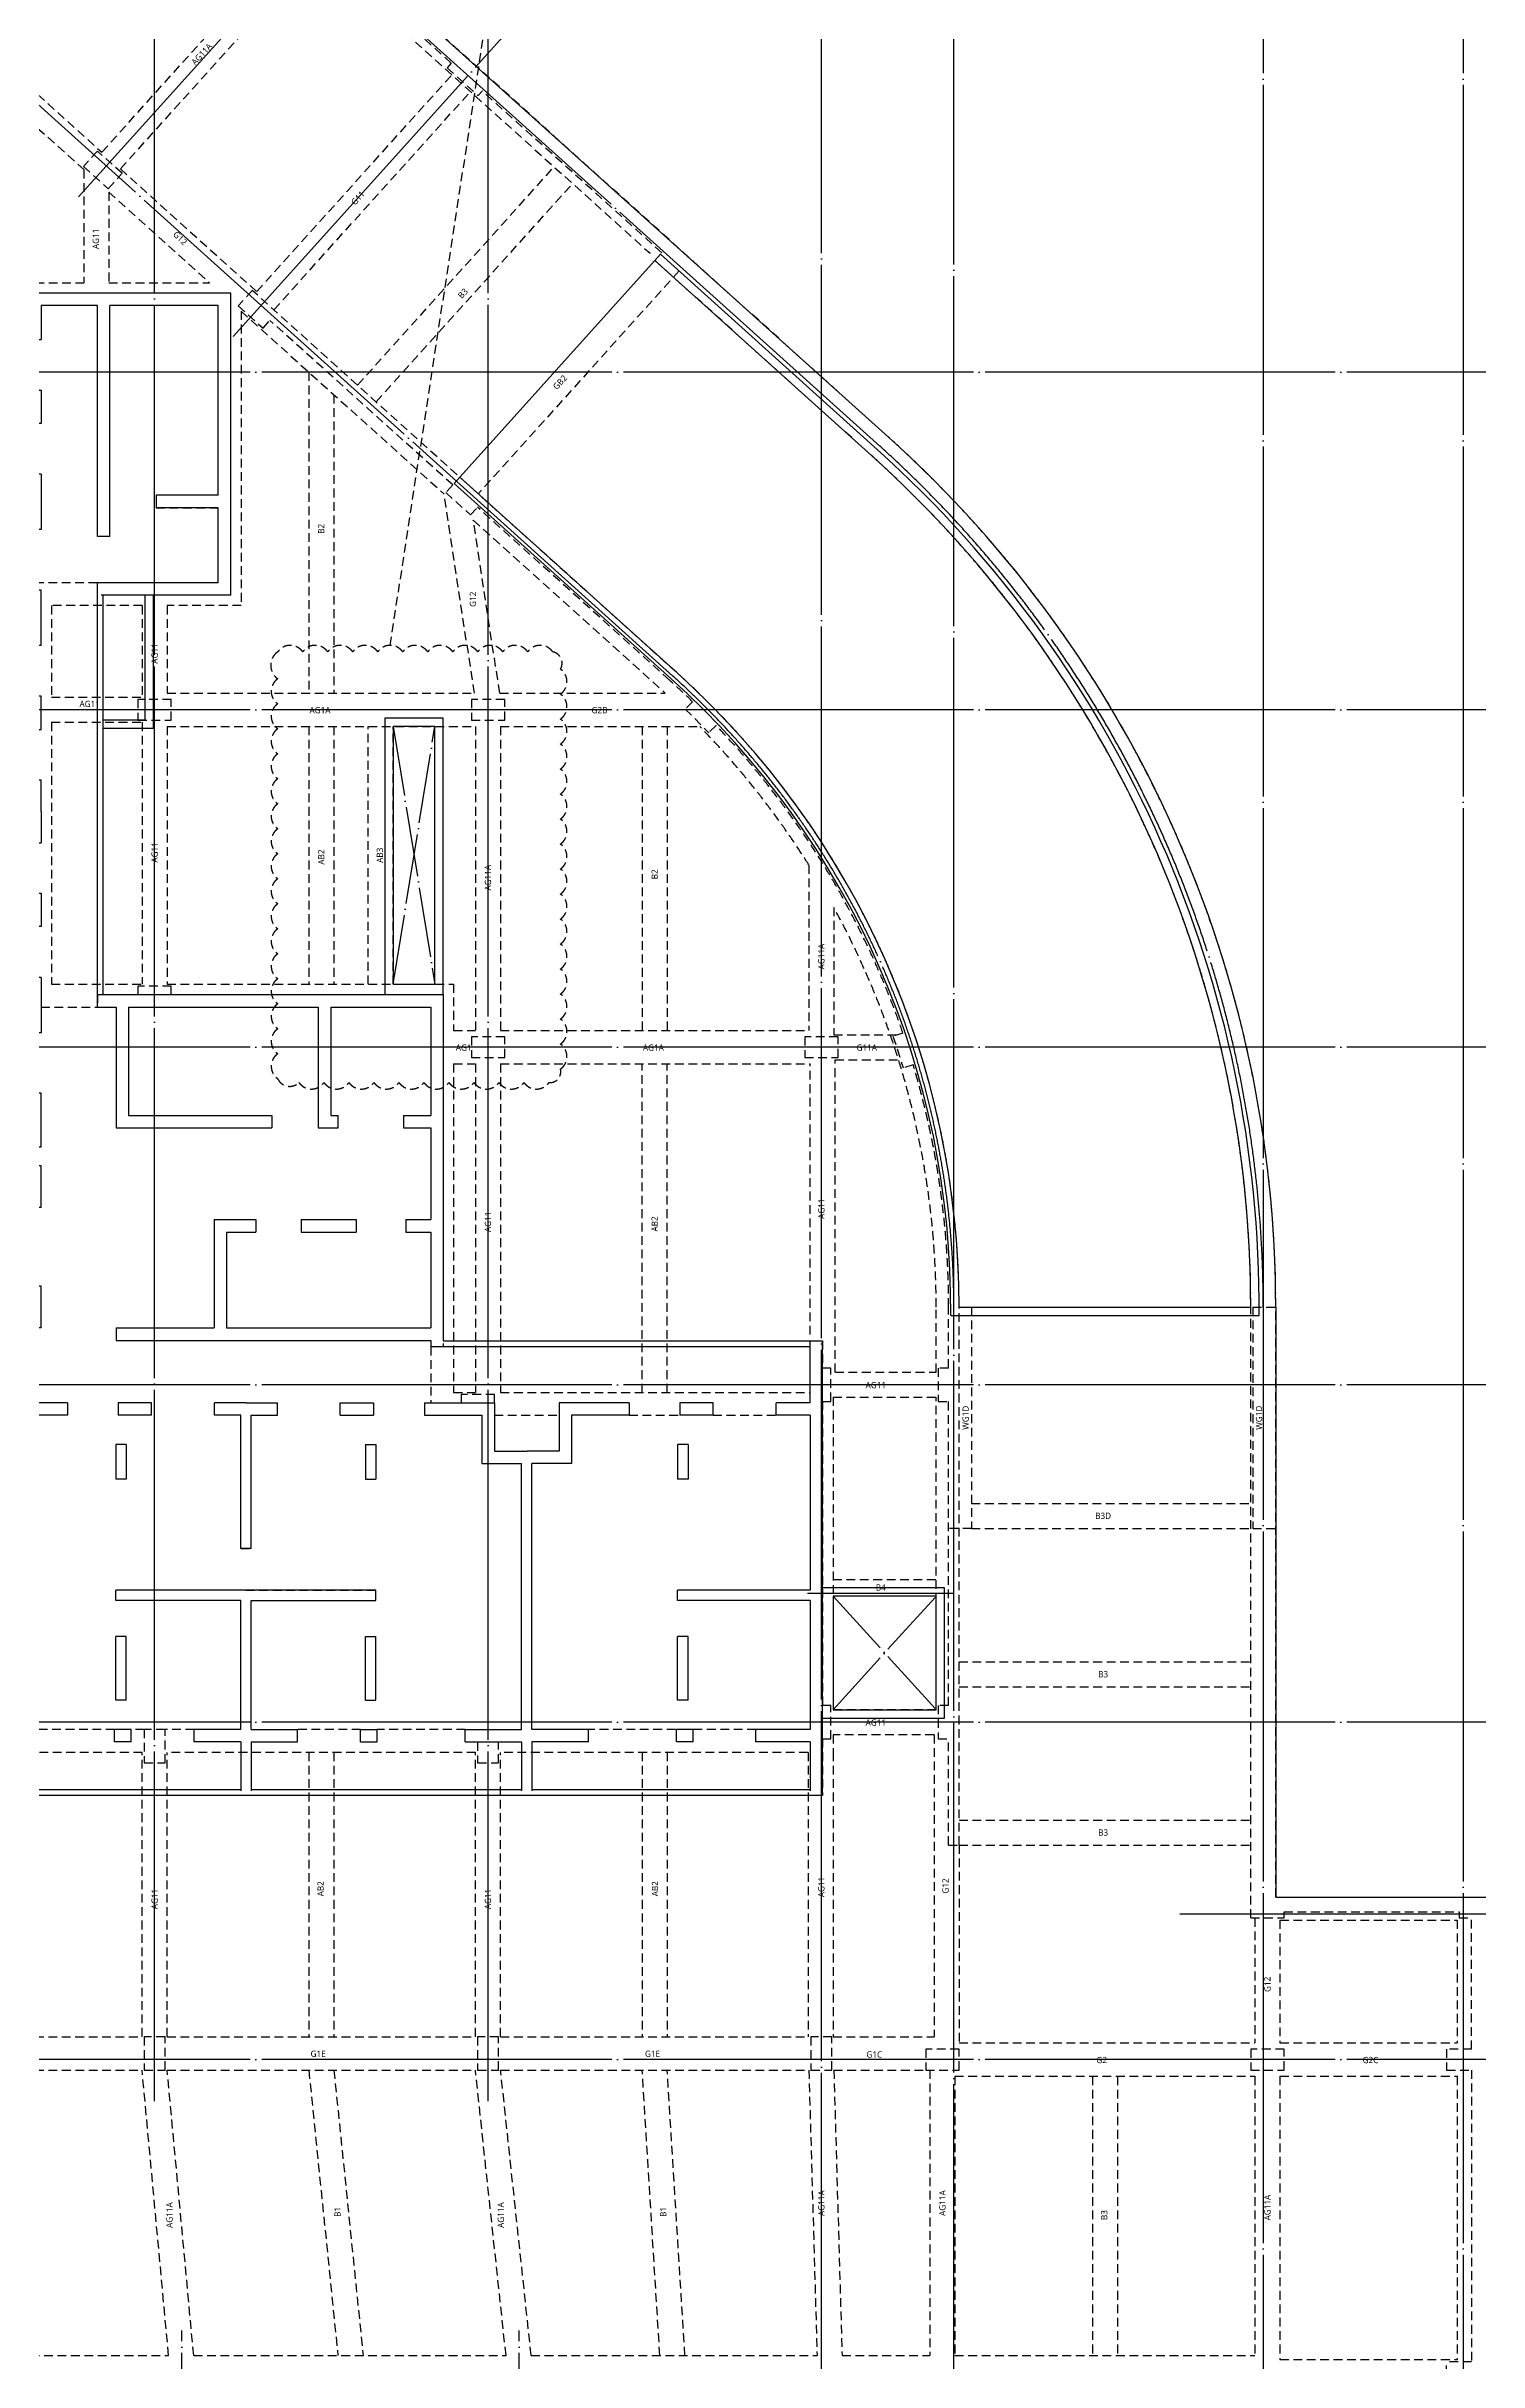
# Model space of a CAD drawing. Header units: millimetres. Extents: x 327808 to 2562540, y -728300 to 402793.
# Drawn here: x 2375200 to 2409575, y -609000 to -553425 of the extents above; entities that cross this region are included whole.
import ezdxf
from ezdxf.enums import TextEntityAlignment as Align
from ezdxf.xclip import XClip

# ---------------------------------------------------------------- set-up
doc = ezdxf.new("R2010")
doc.units = ezdxf.units.MM
doc.header["$LTSCALE"] = 140
doc.header["$XCLIPFRAME"] = 0
for name, pattern in [('XS-지하주차장$0$CEN', [62, 60, -1, 0, -1]), ('XS-지하주차장$0$DDOT', [14, 12, -1, 0, -1]), ('XS-지하주차장$0$HID', [2.3, 1.5, -0.8])]:
    doc.linetypes.add(name, pattern=pattern)
for name, color, linetype, plot in [('XS-지하주차장$0$0106', 3, 'XS-지하주차장$0$HID', False), ('XS-지하주차장$0$B-TEXT', 7, 'Continuous', False), ('XS-지하주차장$0$G-TEXT', 3, 'Continuous', False)]:
    doc.layers.add(name, color=color, linetype=linetype, plot=plot)
for name, color, linetype in [('XS-지하주차장$0$AWG', 5, 'XS-지하주차장$0$HID'), ('XS-지하주차장$0$B', 9, 'XS-지하주차장$0$HID'), ('XS-지하주차장$0$CEN-P', 14, 'XS-지하주차장$0$CEN'), ('XS-지하주차장$0$DA', 7, 'XS-지하주차장$0$HID'), ('XS-지하주차장$0$DA-PIT', 40, 'Continuous'), ('XS-지하주차장$0$EL7', 7, 'Continuous'), ('XS-지하주차장$0$G', 4, 'XS-지하주차장$0$HID'), ('XS-지하주차장$0$OPEN', 9, 'XS-지하주차장$0$DDOT'), ('XS-지하주차장$0$RAMP', 7, 'Continuous'), ('XS-지하주차장$0$W1-H', 11, 'XS-지하주차장$0$HID'), ('XS-지하주차장$0$W11', 40, 'Continuous'), ('XS-지하주차장$0$WG', 6, 'XS-지하주차장$0$HID')]:
    doc.layers.add(name, color=color, linetype=linetype)
doc.styles.add('XS-지하주차장$0$맑은 고딕', font='malgun.ttf')

# ---------------------------------------------------------------- blocks, each defined once
blk = doc.blocks.new('XS-지하주차장$0$B1-W')
at = {"layer": 'XS-지하주차장$0$W1-H'}
for p, q in [((134358, 96307), (109144, 119010)), ((123868, 105281), (120895, 107958)), ((123868, 105281), (123768, 105170)), ((123768, 105170), (124511, 104501)), ((124511, 104501), (124611, 104612)), ((128921, 100731), (124611, 104612)), ((115375, 103172), (115041, 102801)), ((115970, 102637), (115375, 103172)), ((115041, 102801), (115635, 102265)), ((115635, 102265), (115970, 102637)), ((128754, 100545), (128921, 100731)), ((133956, 95861), (128754, 100545)), ((118575, 99760), (114025, 99760)), ((118575, 92510), (118575, 99760)), ((119091, 99827), (118757, 99455)), ((129272, 90659), (119091, 99827)), ((115375, 99460), (114025, 99460)), ((115375, 93920), (115375, 99460)), ((115675, 93920), (115675, 99460)), ((118275, 99460), (115675, 99460)), ((118275, 94910), (118275, 99460)), ((118757, 99455), (119351, 98920)), ((119351, 98920), (119518, 99105)), ((123903, 95158), (119518, 99105)), ((123903, 95158), (123736, 94972)), ((118275, 94910), (116785, 94910)), ((116785, 94910), (116785, 94610)), ((116785, 94610), (118275, 94610)), ((118275, 92810), (118275, 94610)), ((123736, 94972), (124330, 94437)), ((124330, 94437), (124497, 94622)), ((129105, 90474), (124497, 94622)), ((115675, 93920), (115375, 93920)), ((118275, 92810), (115375, 92810)), ((115375, 92510), (115375, 92810)), ((118575, 92510), (115375, 92510)), ((116350, 90010), (116350, 89510)), ((117150, 90010), (116350, 90010)), ((116350, 89510), (117150, 89510)), ((117150, 89510), (117150, 90010)), ((124350, 90010), (124350, 89510)), ((125150, 90010), (124350, 90010)), ((124350, 89510), (125150, 89510)), ((125150, 89510), (125150, 90010)), ((129661, 89954), (129483, 89778)), ((129483, 89778), (130046, 89209)), ((130224, 89385), (130046, 89209)), ((115375, 82925), (115375, 82625)), ((115375, 82925), (116350, 82925)), ((117150, 83125), (116350, 83125)), ((116350, 83125), (116350, 82925)), ((117150, 82925), (117150, 83125)), ((117150, 82925), (123675, 82925)), ((123675, 82925), (123675, 74475)), ((115375, 82625), (115825, 82625)), ((115825, 82625), (115825, 79725)), ((116125, 82625), (120675, 82625)), ((116125, 82625), (116125, 80025)), ((120675, 82625), (120675, 79725)), ((120975, 82625), (123375, 82625)), ((120975, 82625), (120975, 80025)), ((123375, 82625), (123375, 80025)), ((124350, 81910), (124350, 81410)), ((125150, 81910), (124350, 81910)), ((125150, 81410), (125150, 81910)), ((132350, 81910), (132350, 81410)), ((133150, 81910), (132350, 81910)), ((133150, 81410), (133150, 81910)), ((134707, 82001), (134469, 81925)), ((134469, 81925), (134714, 81163)), ((124350, 81410), (125150, 81410)), ((132350, 81410), (133150, 81410)), ((134952, 81240), (134714, 81163)), ((115825, 79725), (119565, 79725)), ((116125, 80025), (119565, 80025)), ((119565, 80025), (119565, 79725)), ((120675, 79725), (121150, 79725)), ((120975, 80025), (121150, 80025)), ((121150, 79725), (121150, 80025)), ((122720, 80025), (123375, 80025)), ((122720, 80025), (122720, 79725)), ((122720, 79725), (123375, 79725)), ((123375, 79725), (123375, 77525)), ((118175, 77525), (118175, 74925)), ((118175, 77525), (119175, 77525)), ((119175, 77525), (119175, 77225)), ((120265, 77525), (121585, 77525)), ((120265, 77525), (120265, 77225)), ((121585, 77525), (121585, 77225)), ((122775, 77525), (123375, 77525)), ((122775, 77525), (122775, 77225)), ((118475, 77225), (118475, 74925)), ((118475, 77225), (119175, 77225)), ((120265, 77225), (121585, 77225)), ((122775, 77225), (123375, 77225)), ((123375, 77225), (123375, 74925)), ((135805, 73960), (135805, 75425)), ((136055, 62510), (136055, 75425)), ((143055, 60760), (143055, 75425)), ((143655, 61260), (143655, 75425)), ((115825, 74925), (115825, 74625)), ((115825, 74925), (118175, 74925)), ((115825, 74625), (123375, 74625)), ((118475, 74925), (123375, 74925)), ((123375, 74625), (123375, 74475)), ((123375, 74475), (123675, 74475)), ((132480, 73125), (132480, 74615)), ((132480, 74615), (132780, 74615)), ((132780, 74615), (132780, 73960)), ((132980, 73960), (132780, 73960)), ((132980, 73160), (132980, 73960)), ((135805, 73960), (135555, 73960)), ((135555, 73960), (135555, 73160)), ((114655, 73125), (112975, 73125)), ((114655, 72825), (113275, 72825)), ((114655, 73125), (114655, 72825)), ((115875, 73125), (115875, 72825)), ((116675, 73125), (115875, 73125)), ((116675, 72825), (115875, 72825)), ((116675, 72825), (116675, 73125)), ((118185, 72825), (118185, 73125)), ((118940, 73125), (118185, 73125)), ((118815, 72825), (118185, 72825)), ((118815, 69630), (118815, 72825)), ((118940, 73125), (119695, 73125)), ((119065, 69630), (119065, 72825)), ((119065, 72825), (119695, 72825)), ((119695, 72825), (119695, 73125)), ((121205, 72825), (121205, 73125)), ((121205, 73125), (122005, 73125)), ((121205, 72825), (122005, 72825)), ((122005, 73125), (122005, 72825)), ((123225, 73125), (123225, 72825)), ((123225, 73125), (124105, 73125)), ((123225, 72825), (124605, 72825)), ((124905, 73325), (124105, 73325)), ((124105, 73325), (124105, 73125)), ((124605, 72825), (124605, 71665)), ((124905, 73125), (124905, 73325)), ((124905, 73125), (124905, 71965)), ((128135, 73125), (126455, 73125)), ((126455, 73125), (126455, 71965)), ((128135, 72825), (126755, 72825)), ((126755, 72825), (126755, 71665)), ((128135, 73125), (128135, 72825)), ((129355, 73125), (129355, 72825)), ((130155, 73125), (129355, 73125)), ((130155, 72825), (129355, 72825)), ((130155, 72825), (130155, 73125)), ((131665, 72825), (131665, 73125)), ((132480, 73125), (131665, 73125)), ((132480, 72825), (131665, 72825)), ((132480, 72825), (132480, 68630)), ((132780, 73160), (132780, 65860)), ((132780, 73160), (132980, 73160)), ((135555, 73160), (135805, 73160)), ((135805, 65860), (135805, 73160)), ((115820, 72125), (115820, 71295)), ((116070, 72125), (115820, 72125)), ((116070, 72125), (116070, 71295)), ((121810, 72125), (121810, 71295)), ((121810, 72125), (122060, 72125)), ((122060, 72125), (122060, 71295)), ((124905, 71965), (125680, 71965)), ((126455, 71965), (125680, 71965)), ((129300, 72125), (129300, 71295)), ((129550, 72125), (129300, 72125)), ((129550, 72125), (129550, 71295)), ((116070, 71295), (115820, 71295)), ((121810, 71295), (122060, 71295)), ((124605, 71665), (125555, 71665)), ((125555, 65285), (125555, 71665)), ((125805, 65285), (125805, 71665)), ((126755, 71665), (125805, 71665)), ((129550, 71295), (129300, 71295)), ((118815, 69630), (119065, 69630)), ((118940, 68630), (115820, 68630)), ((115820, 68380), (115820, 68630)), ((118815, 68380), (115820, 68380)), ((118815, 65285), (118815, 68380)), ((118940, 68630), (122060, 68630)), ((119065, 65285), (119065, 68380)), ((119065, 68380), (122060, 68380)), ((122060, 68380), (122060, 68630)), ((132480, 68630), (129300, 68630)), ((129300, 68380), (129300, 68630)), ((132480, 68380), (129300, 68380)), ((132480, 68380), (132480, 65285)), ((115820, 65985), (115820, 67520)), ((116070, 67520), (115820, 67520)), ((116070, 65985), (116070, 67520)), ((121810, 65985), (121810, 67520)), ((121810, 67520), (122060, 67520)), ((122060, 65985), (122060, 67520)), ((129300, 65985), (129300, 67520)), ((129550, 67520), (129300, 67520)), ((129550, 65985), (129550, 67520)), ((116070, 65985), (115820, 65985)), ((121810, 65985), (122060, 65985)), ((129550, 65985), (129300, 65985)), ((132980, 65860), (132780, 65860)), ((132980, 65060), (132980, 65860)), ((135805, 65860), (135555, 65860)), ((135555, 65860), (135555, 65060)), ((116190, 65285), (115790, 65285)), ((115790, 64985), (115790, 65285)), ((116190, 64985), (116190, 65285)), ((117000, 65285), (116500, 65285)), ((116500, 65285), (116500, 64485)), ((117000, 64485), (117000, 65285)), ((117700, 64985), (117700, 65285)), ((118815, 65285), (117700, 65285)), ((119065, 65285), (120180, 65285)), ((120180, 64985), (120180, 65285)), ((121690, 65285), (122090, 65285)), ((121690, 64985), (121690, 65285)), ((122090, 64985), (122090, 65285)), ((124200, 65285), (125555, 65285)), ((124200, 64985), (124200, 65285)), ((127160, 65285), (125805, 65285)), ((127160, 64985), (127160, 65285)), ((129670, 65285), (129270, 65285)), ((129270, 64985), (129270, 65285)), ((129670, 64985), (129670, 65285)), ((131180, 64985), (131180, 65285)), ((132480, 65285), (131180, 65285)), ((132780, 65060), (132780, 63700)), ((132780, 65060), (132980, 65060)), ((135555, 65060), (135805, 65060)), ((135805, 62510), (135805, 65060)), ((116190, 64985), (115790, 64985)), ((116500, 64485), (117000, 64485)), ((118815, 64985), (117700, 64985)), ((118815, 64985), (118815, 63700)), ((119065, 64985), (120180, 64985)), ((119065, 64985), (119065, 63700)), ((121690, 64985), (122090, 64985)), ((124200, 64985), (124500, 64985)), ((124500, 64985), (124500, 64485)), ((124500, 64485), (125000, 64485)), ((125000, 64985), (125555, 64985)), ((125000, 64485), (125000, 64985)), ((125555, 64985), (125555, 63700)), ((127160, 64985), (125805, 64985)), ((125805, 64985), (125805, 63700)), ((129670, 64985), (129270, 64985)), ((132480, 64985), (131180, 64985)), ((132480, 64985), (132480, 63700)), ((119065, 63700), (118815, 63700)), ((125805, 63700), (125555, 63700)), ((132780, 63700), (132480, 63700)), ((135805, 62510), (136055, 62510)), ((143655, 61260), (158950, 61260)), ((143055, 60760), (143855, 60760)), ((143855, 60910), (148055, 60910)), ((143855, 60760), (143855, 60910)), ((148055, 60910), (148055, 60760)), ((148055, 60760), (148355, 60760)), ((148355, 57610), (148355, 60760)), ((117000, 57910), (116500, 57910)), ((116500, 57910), (116500, 57110)), ((117000, 57110), (117000, 57910)), ((125000, 57910), (124500, 57910)), ((124500, 57910), (124500, 57110)), ((125000, 57110), (125000, 57910)), ((133000, 57910), (132500, 57910)), ((132500, 57910), (132500, 57110)), ((133000, 57110), (133000, 57910)), ((135255, 57610), (135255, 57110)), ((136055, 57610), (135255, 57610)), ((136055, 57110), (136055, 57610)), ((143055, 57610), (143055, 57110)), ((143855, 57610), (143055, 57610)), ((143855, 57110), (143855, 57610)), ((148355, 57610), (147755, 57610)), ((147755, 57610), (147755, 57110)), ((116500, 57110), (117000, 57110)), ((124500, 57110), (125000, 57110)), ((132500, 57110), (133000, 57110)), ((135255, 57110), (136055, 57110)), ((143055, 57110), (143855, 57110)), ((147755, 57110), (148355, 57110)), ((148355, 57110), (148355, 50110)), ((148355, 50110), (147755, 50110)), ((147755, 49810), (147755, 50110))]:
    blk.add_line(p, q, dxfattribs=at)
for radius, start, end in [(28100, 0, 48), (27500, 0, 48), (20500, 0, 48), (20250, 45.845, 48), (20250, 18.9509, 43.5813), (20250, 0, 16.6872)]:
    blk.add_arc((115555, 75425), radius, start, end, dxfattribs=at)
blk = doc.blocks.new('XS-지하주차장$0$106')
at = {"layer": 'XS-지하주차장$0$W11'}
for p, q in [((25145, 18575), (25145, 27680)), ((36060, 27680), (25145, 27680)), ((26635, 27380), (25285, 27380)), ((25285, 18275), (25285, 27380)), ((26635, 27380), (26635, 26565)), ((26935, 27380), (26935, 26565)), ((26935, 27380), (31130, 27380)), ((31130, 27380), (31130, 24200)), ((31380, 27380), (31380, 24200)), ((31380, 27380), (34475, 27380)), ((34475, 27380), (34475, 26080)), ((34775, 27380), (34775, 26080)), ((34775, 27380), (35920, 27380)), ((35920, 27380), (35920, 20705)), ((36060, 27680), (36060, 0)), ((26935, 26565), (26635, 26565)), ((34775, 26080), (34475, 26080)), ((26935, 25055), (26635, 25055)), ((26635, 25055), (26635, 24255)), ((26935, 25055), (26935, 24255)), ((34475, 24570), (34475, 24170)), ((34775, 24570), (34475, 24570)), ((34775, 24570), (34775, 24170)), ((26635, 24255), (26935, 24255)), ((27635, 24450), (28465, 24450)), ((27635, 24450), (27635, 24200)), ((27635, 24200), (28465, 24200)), ((28465, 24450), (28465, 24200)), ((31380, 24200), (31130, 24200)), ((33775, 24450), (32240, 24450)), ((32240, 24450), (32240, 24200)), ((33775, 24200), (32240, 24200)), ((33775, 24450), (33775, 24200)), ((34775, 24170), (34475, 24170)), ((26635, 23035), (26935, 23035)), ((26635, 23035), (26635, 21355)), ((26935, 23035), (26935, 21655)), ((34475, 22060), (34475, 20705)), ((34775, 22060), (34475, 22060)), ((34775, 22060), (34775, 20705)), ((26635, 21355), (27795, 21355)), ((26935, 21655), (28095, 21655)), ((27795, 21355), (27795, 20580)), ((28095, 21655), (28095, 20705)), ((27795, 19805), (27795, 20580)), ((34475, 20705), (28095, 20705)), ((34775, 20705), (35920, 20705)), ((34475, 20455), (28095, 20455)), ((28095, 19505), (28095, 20455)), ((34475, 19100), (34475, 20455)), ((34775, 19100), (34775, 20455)), ((34775, 20455), (35920, 20455)), ((35920, 20455), (35920, 13965)), ((26635, 18125), (26635, 19805)), ((26635, 19805), (27795, 19805)), ((26935, 18125), (26935, 19505)), ((26935, 19505), (28095, 19505)), ((34775, 19100), (34475, 19100)), ((16835, 10415), (16835, 18575)), ((16835, 18575), (25145, 18575)), ((17135, 15875), (17135, 18275)), ((17135, 18275), (19735, 18275)), ((19735, 17620), (19735, 18275)), ((20035, 18275), (22235, 18275)), ((20035, 17620), (20035, 18275)), ((22235, 17675), (22235, 18275)), ((22535, 18275), (24835, 18275)), ((22535, 17675), (22535, 18275)), ((24835, 13375), (24835, 18275)), ((25135, 10725), (25135, 18275)), ((25135, 18275), (25285, 18275)), ((26635, 18125), (26935, 18125)), ((19735, 17620), (20035, 17620)), ((22235, 17675), (22535, 17675)), ((26635, 16905), (26935, 16905)), ((26635, 16105), (26635, 16905)), ((26935, 16105), (26935, 16905)), ((27635, 16960), (28465, 16960)), ((27635, 16710), (27635, 16960)), ((27635, 16710), (28465, 16710)), ((28465, 16710), (28465, 16960)), ((31130, 16960), (31130, 10720)), ((31380, 16960), (31130, 16960)), ((31380, 13965), (31380, 16960)), ((33775, 16960), (32240, 16960)), ((32240, 16710), (32240, 16960)), ((33775, 16710), (32240, 16710)), ((33775, 16710), (33775, 16960)), ((34475, 16590), (34475, 16990)), ((34775, 16990), (34475, 16990)), ((34775, 16590), (34775, 16990)), ((22235, 15165), (22235, 16485)), ((22235, 16485), (22535, 16485)), ((22535, 15165), (22535, 16485)), ((34775, 16590), (34475, 16590)), ((17135, 15875), (19735, 15875)), ((17135, 11025), (17135, 15575)), ((17135, 15575), (20035, 15575)), ((19735, 15875), (19735, 16050)), ((20035, 16050), (19735, 16050)), ((20035, 15575), (20035, 16050)), ((26935, 16105), (26635, 16105)), ((22235, 15165), (22535, 15165)), ((34775, 15080), (34475, 15080)), ((34475, 13965), (34475, 15080)), ((34775, 13965), (34775, 15080)), ((19735, 11025), (19735, 14465)), ((19735, 14465), (20035, 14465)), ((20035, 10725), (20035, 14465)), ((26935, 14595), (26635, 14595)), ((26635, 13840), (26635, 14595)), ((26935, 13965), (26935, 14595)), ((22235, 13075), (22235, 14075)), ((22235, 14075), (22535, 14075)), ((22535, 13375), (22535, 14075)), ((30130, 13965), (26935, 13965)), ((30130, 13965), (30130, 13715)), ((34475, 13965), (31380, 13965)), ((34775, 13965), (35920, 13965)), ((7250, 13475), (0, 13475)), ((0, 13475), (0, 8925)), ((7250, 13475), (7250, 10415)), ((22535, 13375), (24835, 13375)), ((26635, 13840), (26635, 13085)), ((30130, 13715), (26935, 13715)), ((26935, 13715), (26935, 13085)), ((34475, 13715), (31380, 13715)), ((31380, 13715), (31380, 10720)), ((34475, 13715), (34475, 12600)), ((34775, 13715), (34775, 12600)), ((34775, 13715), (35920, 13715)), ((35920, 13715), (35920, 7225)), ((300, 13175), (300, 10575)), ((4850, 13175), (300, 13175)), ((4850, 13175), (4850, 11685)), ((6950, 13175), (5150, 13175)), ((5150, 13175), (5150, 11685)), ((6950, 13175), (6950, 10275)), ((22235, 13075), (24835, 13075)), ((24835, 10725), (24835, 13075)), ((26935, 13085), (26635, 13085)), ((34775, 12600), (34475, 12600)), ((4850, 11685), (5150, 11685)), ((26935, 11575), (26635, 11575)), ((26635, 11575), (26635, 10775)), ((26935, 11575), (26935, 10775)), ((5840, 10575), (300, 10575)), ((5840, 10575), (5840, 10275)), ((17135, 11025), (19735, 11025)), ((17135, 10275), (17135, 10725)), ((17135, 10725), (20035, 10725)), ((24835, 10725), (25135, 10725)), ((26635, 10775), (26935, 10775)), ((27635, 10970), (28465, 10970)), ((27635, 10970), (27635, 10720)), ((27635, 10720), (28465, 10720)), ((28465, 10970), (28465, 10720)), ((31380, 10720), (31130, 10720)), ((33775, 10970), (32240, 10970)), ((32240, 10970), (32240, 10720)), ((33775, 10720), (32240, 10720)), ((33775, 10970), (33775, 10720)), ((34475, 11090), (34475, 10690)), ((34775, 11090), (34475, 11090)), ((34775, 10690), (34475, 10690)), ((34775, 11090), (34775, 10690)), ((5840, 10275), (300, 10275)), ((300, 10275), (300, 8925)), ((17135, 10275), (6950, 10275)), ((16835, 10415), (7250, 10415)), ((26635, 9555), (26935, 9555)), ((26635, 9555), (26635, 7875)), ((26935, 9555), (26935, 8175)), ((0, 8925), (0, 0)), ((300, 8925), (1115, 8925)), ((1115, 8625), (1115, 8925)), ((2325, 8625), (2325, 8925)), ((2325, 8925), (3125, 8925)), ((3125, 8925), (3125, 8625)), ((4345, 8925), (4345, 8625)), ((4345, 8925), (5675, 8925)), ((5675, 8925), (5675, 7505)), ((8455, 8925), (7125, 8925)), ((7125, 8925), (7125, 7505)), ((8455, 8925), (8455, 8625)), ((9675, 8925), (9675, 8625)), ((10475, 8925), (9675, 8925)), ((10475, 8625), (10475, 8925)), ((11685, 8625), (11685, 8925)), ((12440, 8925), (11685, 8925)), ((12440, 8925), (13195, 8925)), ((13195, 8625), (13195, 8925)), ((14405, 8625), (14405, 8925)), ((14405, 8925), (15205, 8925)), ((15205, 8925), (15205, 8625)), ((16425, 8925), (16425, 8625)), ((16425, 8925), (17755, 8925)), ((17755, 8925), (17755, 7505)), ((20500, 8925), (19205, 8925)), ((19205, 8925), (19205, 7505)), ((20500, 8925), (20500, 8625)), ((21950, 8925), (20950, 8925)), ((20950, 8925), (20950, 7925)), ((21950, 8925), (21950, 7925)), ((24835, 8925), (23835, 8925)), ((23835, 8925), (23835, 7925)), ((24835, 8925), (24835, 1115)), ((300, 8625), (1115, 8625)), ((300, 8625), (300, 4705)), ((2325, 8625), (3125, 8625)), ((4345, 8625), (5375, 8625)), ((5375, 8625), (5375, 7205)), ((8455, 8625), (7425, 8625)), ((7425, 8625), (7425, 7205)), ((10475, 8625), (9675, 8625)), ((12315, 8625), (11685, 8625)), ((12315, 4705), (12315, 8625)), ((12565, 4705), (12565, 8625)), ((12565, 8625), (13195, 8625)), ((14405, 8625), (15205, 8625)), ((16425, 8625), (17455, 8625)), ((17455, 8625), (17455, 7205)), ((20500, 8625), (19505, 8625)), ((19505, 8625), (19505, 7205)), ((34475, 8580), (34475, 7225)), ((34775, 8580), (34475, 8580)), ((34775, 8580), (34775, 7225)), ((2930, 7925), (2930, 7295)), ((2930, 7925), (3180, 7925)), ((3180, 7925), (3180, 7295)), ((9620, 7925), (9620, 7295)), ((9870, 7925), (9620, 7925)), ((9870, 7925), (9870, 7295)), ((15010, 7925), (15010, 7295)), ((15010, 7925), (15260, 7925)), ((15260, 7925), (15260, 7295)), ((21950, 7925), (20950, 7925)), ((24535, 7925), (23835, 7925)), ((24535, 7925), (24535, 4705)), ((26635, 7875), (27795, 7875)), ((26935, 8175), (28095, 8175)), ((27795, 7875), (27795, 7100)), ((28095, 8175), (28095, 7225)), ((2930, 7295), (3180, 7295)), ((5675, 7505), (6400, 7505)), ((7125, 7505), (6400, 7505)), ((9870, 7295), (9620, 7295)), ((15010, 7295), (15260, 7295)), ((17755, 7505), (18480, 7505)), ((19205, 7505), (18480, 7505)), ((34475, 7225), (28095, 7225)), ((34775, 7225), (35920, 7225)), ((5375, 7205), (6275, 7205)), ((6275, 4705), (6275, 7205)), ((6525, 4705), (6525, 7205)), ((7425, 7205), (6525, 7205)), ((17455, 7205), (18355, 7205)), ((18355, 4705), (18355, 7205)), ((19505, 7205), (18605, 7205)), ((18605, 4705), (18605, 7205)), ((27795, 6325), (27795, 7100)), ((34475, 6975), (28095, 6975)), ((28095, 6025), (28095, 6975)), ((34475, 5620), (34475, 6975)), ((34775, 5620), (34775, 6975)), ((34775, 6975), (35920, 6975)), ((35920, 6975), (35920, 300)), ((26635, 4645), (26635, 6325)), ((26635, 6325), (27795, 6325)), ((26935, 4645), (26935, 6025)), ((26935, 6025), (28095, 6025)), ((34775, 5620), (34475, 5620)), ((300, 4705), (1000, 4705)), ((1000, 4705), (1000, 3705)), ((2980, 4705), (3980, 4705)), ((2980, 4705), (2980, 3705)), ((3980, 4705), (3980, 3705)), ((5900, 4705), (6275, 4705)), ((5900, 4705), (5900, 3705)), ((6525, 4705), (6900, 4705)), ((6900, 4705), (6900, 3705)), ((9820, 4705), (8820, 4705)), ((8820, 4705), (8820, 3705)), ((9820, 4705), (9820, 3705)), ((12315, 4705), (11940, 4705)), ((11940, 4705), (11940, 3705)), ((12940, 4705), (12565, 4705)), ((12940, 4705), (12940, 3705)), ((15060, 4705), (16060, 4705)), ((15060, 4705), (15060, 3705)), ((16060, 4705), (16060, 3705)), ((17980, 4705), (18355, 4705)), ((17980, 4705), (17980, 3705)), ((18605, 4705), (18980, 4705)), ((18980, 4705), (18980, 3705)), ((20950, 4705), (21950, 4705)), ((20950, 4705), (20950, 3705)), ((21950, 4705), (21950, 3705)), ((23835, 4705), (24535, 4705)), ((23835, 4705), (23835, 3705)), ((26635, 4645), (26935, 4645)), ((300, 3705), (300, 2285)), ((300, 3705), (1000, 3705)), ((2980, 3705), (3980, 3705)), ((5900, 3705), (6900, 3705)), ((9820, 3705), (8820, 3705)), ((12940, 3705), (11940, 3705)), ((15060, 3705), (16060, 3705)), ((17980, 3705), (18980, 3705)), ((21950, 3705), (20950, 3705)), ((24535, 3705), (23835, 3705)), ((24535, 3705), (24535, 2285)), ((26635, 3425), (26935, 3425)), ((26635, 2625), (26635, 3425)), ((26935, 2625), (26935, 3425)), ((27635, 3480), (28465, 3480)), ((27635, 3230), (27635, 3480)), ((28465, 3230), (28465, 3480)), ((31130, 300), (31130, 3480)), ((31380, 3480), (31130, 3480)), ((31380, 300), (31380, 3480)), ((33775, 3480), (32240, 3480)), ((32240, 3230), (32240, 3480)), ((33775, 3230), (33775, 3480)), ((34475, 3110), (34475, 3510)), ((34775, 3510), (34475, 3510)), ((34775, 3110), (34775, 3510)), ((27635, 3230), (28465, 3230)), ((33775, 3230), (32240, 3230)), ((34775, 3110), (34475, 3110)), ((300, 2285), (1000, 2285)), ((1000, 2285), (1000, 1285)), ((2980, 2285), (3980, 2285)), ((2980, 2285), (2980, 1285)), ((3980, 2285), (3980, 1285)), ((5900, 2285), (6900, 2285)), ((5900, 2285), (5900, 1285)), ((6900, 2285), (6900, 1285)), ((9820, 2285), (8820, 2285)), ((8820, 2285), (8820, 1285)), ((9820, 2285), (9820, 1285)), ((12940, 2285), (11940, 2285)), ((11940, 2285), (11940, 1285)), ((12940, 2285), (12940, 1285)), ((15060, 2285), (16060, 2285)), ((15060, 2285), (15060, 1285)), ((16060, 2285), (16060, 1285)), ((17980, 2285), (18980, 2285)), ((17980, 2285), (17980, 1285)), ((18980, 2285), (18980, 1285)), ((21950, 2285), (20950, 2285)), ((20950, 2285), (20950, 1285)), ((21950, 2285), (21950, 1285)), ((23835, 2285), (23835, 1285)), ((24535, 2285), (23835, 2285)), ((26935, 2625), (26635, 2625)), ((300, 1285), (300, 140)), ((300, 1285), (1000, 1285)), ((2980, 1285), (3980, 1285)), ((5900, 1285), (6275, 1285)), ((6275, 1285), (6275, 140)), ((6525, 1285), (6525, 140)), ((6525, 1285), (6900, 1285)), ((9820, 1285), (8820, 1285)), ((12315, 1285), (11940, 1285)), ((12315, 1285), (12315, 140)), ((12565, 1285), (12565, 140)), ((12940, 1285), (12565, 1285)), ((15060, 1285), (16060, 1285)), ((17980, 1285), (18355, 1285)), ((18355, 1285), (18355, 140)), ((18605, 1285), (18605, 140)), ((18605, 1285), (18980, 1285)), ((21950, 1285), (20950, 1285)), ((24535, 1285), (23835, 1285)), ((24535, 140), (24535, 1285)), ((26935, 1115), (24835, 1115)), ((26935, 300), (26935, 1115)), ((34775, 1600), (34475, 1600)), ((34475, 300), (34475, 1600)), ((34775, 300), (34775, 1600)), ((26635, 915), (24835, 915)), ((24835, 915), (24835, 0)), ((26635, 0), (26635, 915)), ((24835, 0), (0, 0)), ((6275, 140), (300, 140)), ((12315, 140), (6525, 140)), ((18355, 140), (12565, 140)), ((24535, 140), (18605, 140)), ((26935, 300), (31130, 300)), ((31380, 300), (34475, 300)), ((34775, 300), (35920, 300)), ((36060, 0), (26635, 0))]:
    blk.add_line(p, q, dxfattribs=at)
blk = doc.blocks.new('XS-지하주차장')
at = {"layer": 'XS-지하주차장$0$0106'}
blk.add_line((1082413, 160496), (1106738, 319303), dxfattribs=at)
blk.add_lwpolyline([(1079713, 160340, -0.520567), (1080313, 160340, -0.520567), (1080913, 160340, -0.520567), (1081513, 160340, -0.520567), (1082113, 160340, -0.520567), (1082713, 160340, -0.520567), (1083313, 160340, -0.520567), (1083913, 160340, -0.520567), (1084513, 160340, -0.520567), (1085113, 160340, -0.520567), (1085713, 160340, -0.520567), (1086313, 160340, -0.520567), (1086499, 159926, -0.520567), (1086499, 159326, -0.520567), (1086499, 158726, -0.520567), (1086499, 158126, -0.520567), (1086499, 157526, -0.520567), (1086499, 156926, -0.520567), (1086499, 156326, -0.520567), (1086499, 155726, -0.520567), (1086499, 155126, -0.520567), (1086499, 154526, -0.520567), (1086499, 153926, -0.520567), (1086499, 153326, -0.520567), (1086499, 152726, -0.520567), (1086499, 152126, -0.520567), (1086499, 151526, -0.520567), (1086499, 150926, -0.520567), (1086499, 150326, -0.520567), (1086222, 150003, -0.520567), (1085622, 150003, -0.520567), (1085022, 150003, -0.520567), (1084422, 150003, -0.520567), (1083822, 150003, -0.520567), (1083222, 150003, -0.520567), (1082622, 150003, -0.520567), (1082022, 150003, -0.520567), (1081422, 150003, -0.520567), (1080822, 150003, -0.520567), (1080222, 150003, -0.520567), (1079713, 150094, -0.520567), (1079713, 150694, -0.520567), (1079713, 151294, -0.520567), (1079713, 151894, -0.520567), (1079713, 152494, -0.520567), (1079713, 153094, -0.520567), (1079713, 153694, -0.520567), (1079713, 154294, -0.520567), (1079713, 154894, -0.520567), (1079713, 155494, -0.520567), (1079713, 156094, -0.520567), (1079713, 156694, -0.520567), (1079713, 157294, -0.520567), (1079713, 157894, -0.520567), (1079713, 158494, -0.520567), (1079713, 159094, -0.520567), (1079713, 159694, -0.520567)], format="xyb", close=True, dxfattribs=at)
at = {"layer": 'XS-지하주차장$0$AWG'}
for p, q in [((1072285, 169200), (1075060, 169200)), ((1075660, 169200), (1078075, 169200)), ((1078835, 168516), (1078835, 161450)), ((1075385, 162000), (1073735, 162000)), ((1076460, 161450), (1074285, 161450)), ((1074285, 161450), (1074285, 159250)), ((1078835, 161450), (1077060, 161450)), ((1074285, 158650), (1074285, 152365)), ((1074285, 152365), (1076460, 152365)), ((1077060, 152365), (1083935, 152365)), ((1083935, 152365), (1083935, 151250)), ((1074035, 151815), (1075385, 151815)), ((1083935, 150450), (1083935, 142565)), ((1083385, 143665), (1083385, 142315)), ((1083935, 142565), (1084460, 142565)), ((1085060, 142565), (1092490, 142565)), ((1093040, 142450), (1093040, 134950)), ((1084915, 142015), (1086465, 142015)), ((1088145, 142015), (1089365, 142015)), ((1090165, 142015), (1091675, 142015)), ((1075800, 134475), (1073690, 134475)), ((1076510, 134475), (1076200, 134475)), ((1077710, 134475), (1077010, 134475)), ((1081700, 134475), (1080190, 134475)), ((1084210, 134475), (1082100, 134475)), ((1091190, 134475), (1087170, 134475)), ((1093040, 134350), (1093040, 133925)), ((1076460, 133925), (1069060, 133925)), ((1084460, 133925), (1077060, 133925)), ((1092440, 133925), (1085060, 133925))]:
    blk.add_line(p, q, dxfattribs=at)
at = {"layer": 'XS-지하주차장$0$B'}
for p, q in [((1081628, 166742), (1086345, 171981)), ((1082074, 166340), (1086791, 171579)), ((1089344, 169483), (1084526, 164132)), ((1080460, 167053), (1080460, 159350)), ((1081060, 166513), (1081060, 159350)), ((1080460, 158550), (1080460, 152365)), ((1081060, 158550), (1081060, 152365)), ((1081885, 152365), (1081885, 158550)), ((1082485, 152365), (1082485, 158550)), ((1088460, 158550), (1088460, 151250)), ((1089060, 158550), (1089060, 151250)), ((1088460, 142565), (1088460, 150450)), ((1089060, 142565), (1089060, 150450)), ((1096365, 139900), (1103115, 139900)), ((1096365, 139300), (1103115, 139300)), ((1093040, 138075), (1095515, 138075)), ((1096065, 136100), (1103065, 136100)), ((1096065, 135500), (1103065, 135500)), ((1080460, 133925), (1080460, 127100)), ((1081060, 133925), (1081060, 127100)), ((1088460, 133925), (1088460, 127100)), ((1089060, 133925), (1089060, 127100)), ((1096065, 132300), (1103065, 132300)), ((1096065, 131700), (1103065, 131700)), ((1080458, 126300), (1081158, 119450)), ((1081062, 126300), (1081762, 119450)), ((1088884, 119450), (1088459, 126300)), ((1089486, 119450), (1089061, 126300)), ((1099265, 126150), (1099265, 119450)), ((1099865, 126150), (1099865, 119450))]:
    blk.add_line(p, q, dxfattribs=at)
at = {"layer": 'XS-지하주차장$0$CEN-P'}
for p, q in [((1076760, 125550), (1076760, 243390)), ((1084760, 125550), (1084760, 243390)), ((1092760, 48390), (1092760, 243390)), ((1095940, 117560), (1095940, 243390)), ((1103365, 243390), (1103365, 118730)), ((1108165, 243390), (1108165, 117925)), ((1094167, 165274), (1067776, 189037)), ((1074930, 171259), (1081772, 178857)), ((1089199, 159757), (1071353, 175825)), ((1078646, 167913), (1085487, 175512)), ((1148490, 167050), (1025860, 167050)), ((1148490, 158950), (924510, 158950)), ((1148490, 150850), (924510, 150850)), ((1148490, 142750), (924510, 142750)), ((1092430, 137750), (1095940, 137750)), ((1148490, 134650), (924510, 134650)), ((1101365, 130050), (1120560, 130050)), ((1148490, 126550), (924510, 126550))]:
    blk.add_line(p, q, dxfattribs=at)
at = {"layer": 'XS-지하주차장$0$CEN-P', "color": 181}
for p, q in [((1077410, 93750), (1077410, 120050)), ((1085510, 93750), (1085510, 120050))]:
    blk.add_line(p, q, dxfattribs=at)
at = {"layer": 'XS-지하주차장$0$CEN-P'}
for radius in [27800, 20375]:
    blk.add_arc((1075565, 144615), radius, 0, 48, dxfattribs=at)
at = {"layer": 'XS-지하주차장$0$DA', "linetype": 'Continuous'}
for points in [[(1083635, 152115), (1083685, 152115), (1083685, 158750), (1082285, 158750), (1082285, 152115)], [(1083485, 158550), (1082485, 158550), (1082485, 152365), (1083485, 152365), (1083485, 158550)], [(1092790, 134750), (1095715, 134750), (1095715, 137875), (1092790, 137875)], [(1095515, 137675), (1093040, 137675), (1093040, 134950), (1095515, 134950), (1095515, 137675)]]:
    blk.add_lwpolyline(points, dxfattribs=at)
at = {"layer": 'XS-지하주차장$0$DA-PIT', "linetype": 'Continuous'}
for points in [[(1076725, 161700), (1076725, 158500), (1075525, 158500)], [(1076525, 161700), (1076525, 158700), (1075525, 158700)]]:
    blk.add_lwpolyline(points, dxfattribs=at)
at = {"layer": 'XS-지하주차장$0$EL7'}
blk.add_line((1069154, 188200), (1094368, 165497), dxfattribs=at)
blk.add_lwpolyline([(1103665, 144615), (1103665, 130450), (1118960, 130450), (1118960, 118800), (1116495, 118800), (1116495, 111200)], dxfattribs=at)
blk.add_arc((1075565, 144615), 28100, 0, 48, dxfattribs=at)
at = {"layer": 'XS-지하주차장$0$G'}
for p, q in [((1075493, 172332), (1080177, 177534)), ((1075939, 171931), (1080623, 177133)), ((1072521, 175009), (1075493, 172332)), ((1072285, 174414), (1075060, 171915)), ((1079209, 168987), (1083893, 174189)), ((1079621, 168548), (1084339, 173787)), ((1075060, 171915), (1075060, 169200)), ((1075939, 171931), (1079209, 168987)), ((1075660, 171375), (1078075, 169200)), ((1075660, 171375), (1075660, 169200)), ((1084434, 159350), (1083703, 164133)), ((1085041, 159350), (1084407, 163499)), ((1076460, 161450), (1076460, 159250)), ((1077060, 161450), (1077060, 159350)), ((1074285, 159250), (1076460, 159250)), ((1077060, 159350), (1084434, 159350)), ((1085041, 159350), (1089015, 159350)), ((1074285, 158650), (1076460, 158650)), ((1076460, 158650), (1076460, 152365)), ((1077060, 158550), (1077060, 152365)), ((1077060, 158550), (1084460, 158550)), ((1084460, 158550), (1084460, 151250)), ((1085060, 158550), (1085060, 151250)), ((1085060, 158550), (1089841, 158550)), ((1092460, 155224), (1092460, 151250)), ((1093060, 154203), (1093060, 151150)), ((1083935, 151250), (1084460, 151250)), ((1085060, 151250), (1092460, 151250)), ((1093060, 151150), (1094643, 151150)), ((1083935, 150450), (1084460, 150450)), ((1084460, 150450), (1084460, 142565)), ((1085060, 150450), (1085060, 142565)), ((1085060, 150450), (1092490, 150450)), ((1092490, 143955), (1092490, 150450)), ((1093090, 150550), (1094643, 150550)), ((1093090, 143050), (1093090, 150550)), ((1093090, 143050), (1095515, 143050)), ((1093040, 142450), (1095515, 142450)), ((1095515, 134950), (1093040, 134950)), ((1095465, 134350), (1093040, 134350)), ((1095465, 134350), (1095465, 127100)), ((1076460, 127100), (1076460, 133925)), ((1077060, 127100), (1077060, 133925)), ((1084460, 127100), (1084460, 133925)), ((1085060, 127100), (1085060, 133925)), ((1092440, 133925), (1092440, 127100)), ((1093040, 133925), (1093040, 127100)), ((1096065, 131700), (1096065, 126950)), ((1103165, 129950), (1103165, 126950)), ((1103765, 129900), (1103765, 126950)), ((1069060, 127100), (1076460, 127100)), ((1077060, 127100), (1084460, 127100)), ((1085060, 127100), (1092440, 127100)), ((1093040, 127100), (1095465, 127100)), ((1096065, 126950), (1103165, 126950)), ((1103765, 126950), (1108015, 126950)), ((1069061, 126300), (1076459, 126300)), ((1077095, 119450), (1076459, 126300)), ((1077061, 126300), (1084458, 126300)), ((1077697, 119450), (1077061, 126300)), ((1085192, 119450), (1084458, 126300)), ((1085062, 126300), (1092460, 126300)), ((1085796, 119450), (1085062, 126300)), ((1092460, 126300), (1092656, 119450)), ((1093060, 126300), (1095265, 126300)), ((1093060, 126300), (1093256, 119450)), ((1095365, 126300), (1095365, 119450)), ((1095965, 126150), (1103165, 126150)), ((1095965, 126150), (1095965, 119450)), ((1103165, 126150), (1103165, 119450)), ((1103765, 126150), (1108015, 126150)), ((1103765, 126150), (1103765, 119350)), ((1069599, 119450), (1077095, 119450)), ((1077697, 119450), (1085192, 119450)), ((1085796, 119450), (1092656, 119450)), ((1093256, 119450), (1095365, 119450)), ((1095965, 119450), (1103165, 119450))]:
    blk.add_line(p, q, dxfattribs=at)
at = {"layer": 'XS-지하주차장$0$OPEN'}
for points in [[(1082485, 152365), (1083485, 158550)], [(1082485, 158550), (1083485, 152365)], [(1093040, 134950), (1095515, 137675)], [(1093040, 137675), (1095515, 134950)]]:
    blk.add_lwpolyline(points, dxfattribs=at)
at = {"layer": 'XS-지하주차장$0$RAMP'}
for p, q in [((1088898, 169884), (1083946, 164385)), ((1093966, 165051), (1088764, 169735)), ((1094100, 165200), (1088898, 169884)), ((1084080, 164533), (1089282, 159849)), ((1083946, 164385), (1089148, 159701)), ((1096065, 144615), (1103065, 144615)), ((1095864, 144415), (1103264, 144415))]:
    blk.add_line(p, q, dxfattribs=at)
for radius, start in [(27700, 359.5863), (27500, 0), (20300, 359.4355), (20500, 0)]:
    blk.add_arc((1075565, 144615), radius, start, 48, dxfattribs=at)
at = {"layer": 'XS-지하주차장$0$WG'}
for p, q in [((1080623, 177133), (1088649, 169906)), ((1078835, 168516), (1083703, 164133)), ((1084407, 163499), (1089015, 159350)), ((1095515, 143050), (1095515, 144615)), ((1096365, 144615), (1096365, 139300)), ((1103115, 144615), (1103115, 139300)), ((1103115, 144615), (1103665, 144615)), ((1095515, 134950), (1095515, 142450)), ((1096365, 139300), (1095815, 139300)), ((1103115, 139300), (1103665, 139300)), ((1103765, 129900), (1108015, 129900)), ((1108015, 129900), (1108015, 126950)), ((1108015, 126150), (1108015, 119350)), ((1103765, 119350), (1108015, 119350))]:
    blk.add_line(p, q, dxfattribs=at)
for start, end in [(32.1275, 44.3065), (0, 28.7243)]:
    blk.add_arc((1075565, 144615), 19950, start, end, dxfattribs=at)
at = {"layer": 'XS-지하주차장$0$W1-H'}
blk.add_blockref('XS-지하주차장$0$B1-W', (960010, 69190), dxfattribs=at)
at = {"layer": 'XS-지하주차장$0$W11', "rotation": 270}
blk.add_blockref('XS-지하주차장$0$106', (1065110, 168950), dxfattribs=at)
at = {"layer": 'XS-지하주차장$0$B-TEXT', "color": 0, "style": 'XS-지하주차장$0$맑은 고딕'}
for s, rotation, p in [('AG11A', 47.2789, (1077889, 174688)), ('G11', 47.2789, (1081638, 171234)), ('AG11', 90, (1075347, 170254)), ('B3', 47.2789, (1084158, 168945)), ('GB2', 47.2789, (1086486, 166811)), ('B2', 90, (1080759, 163292)), ('G12', 90, (1084397, 161603)), ('AG11', 90, (1076759, 160300)), ('AG11', 90, (1076759, 155526)), ('AB3', 90, (1082163, 155458)), ('AB2', 90, (1080759, 155415)), ('AG11A', 90, (1084759, 154919)), ('B2', 90, (1088759, 155000)), ('AG11A', 90, (1092759, 153026)), ('AG11', 90, (1084759, 146658)), ('AB2', 90, (1088759, 146608)), ('AG11', 90, (1092759, 146975)), ('AG11', 90, (1076759, 130406)), ('AB2', 90, (1080743, 130652)), ('AG11', 90, (1084759, 130406)), ('AB2', 90, (1088768, 130652)), ('AG11', 90, (1092759, 130694)), ('G12', 90, (1095739, 130718)), ('G12', 90, (1103464, 128357)), ('AG11A', 90, (1092759, 123106)), ('AG11A', 90, (1095664, 123106)), ('AG11A', 90, (1077115, 122819)), ('B1', 90, (1081149, 122894)), ('AG11A', 90, (1085069, 122819)), ('B1', 90, (1088966, 122894)), ('B3', 90, (1099548, 122819)), ('AG11A', 90, (1103464, 122999))]:
    blk.add_text(s, height=150, rotation=rotation, dxfattribs=at).set_placement(p, align=Align.MIDDLE_CENTER)
for s, p in [('B3D', (1099522, 139602)), ('B4', (1094185, 137882)), ('B3', (1099522, 135802)), ('B3', (1099522, 132002))]:
    blk.add_text(s, height=150, dxfattribs=at).set_placement(p, align=Align.MIDDLE_CENTER)
at = {"layer": 'XS-지하주차장$0$G-TEXT', "color": 3, "style": 'XS-지하주차장$0$맑은 고딕'}
for s, rotation, p in [('G12', 315.5033, (1077372, 170271)), ('WG1D', 90, (1096222, 141958)), ('WG1D', 90, (1103263, 141958))]:
    blk.add_text(s, height=150, rotation=rotation, dxfattribs=at).set_placement(p, align=Align.MIDDLE_CENTER)
for s, p in [('AG11', (1075201, 159091)), ('AG1A', (1080728, 158941)), ('G2B', (1087436, 158941)), ('AG1', (1084176, 150841)), ('AG1A', (1088728, 150841)), ('G11A', (1093849, 150841)), ('AG11', (1094067, 142741)), ('AG11', (1094067, 134641)), ('G1E', (1080683, 126691)), ('G1E', (1088708, 126691)), ('G1C', (1094030, 126675)), ('G2', (1099488, 126541)), ('G2C', (1105938, 126541))]:
    blk.add_text(s, height=150, dxfattribs=at).set_placement(p, align=Align.MIDDLE_CENTER)

msp = doc.modelspace()

# ---------------------------------------------------------------- block references
ref = msp.add_blockref('XS-지하주차장', (1301040, -728300))
XClip(ref).set_block_clipping_path([(0, -0.0000000001), (1261500, 297000)])

doc.saveas('drawing.dxf')
